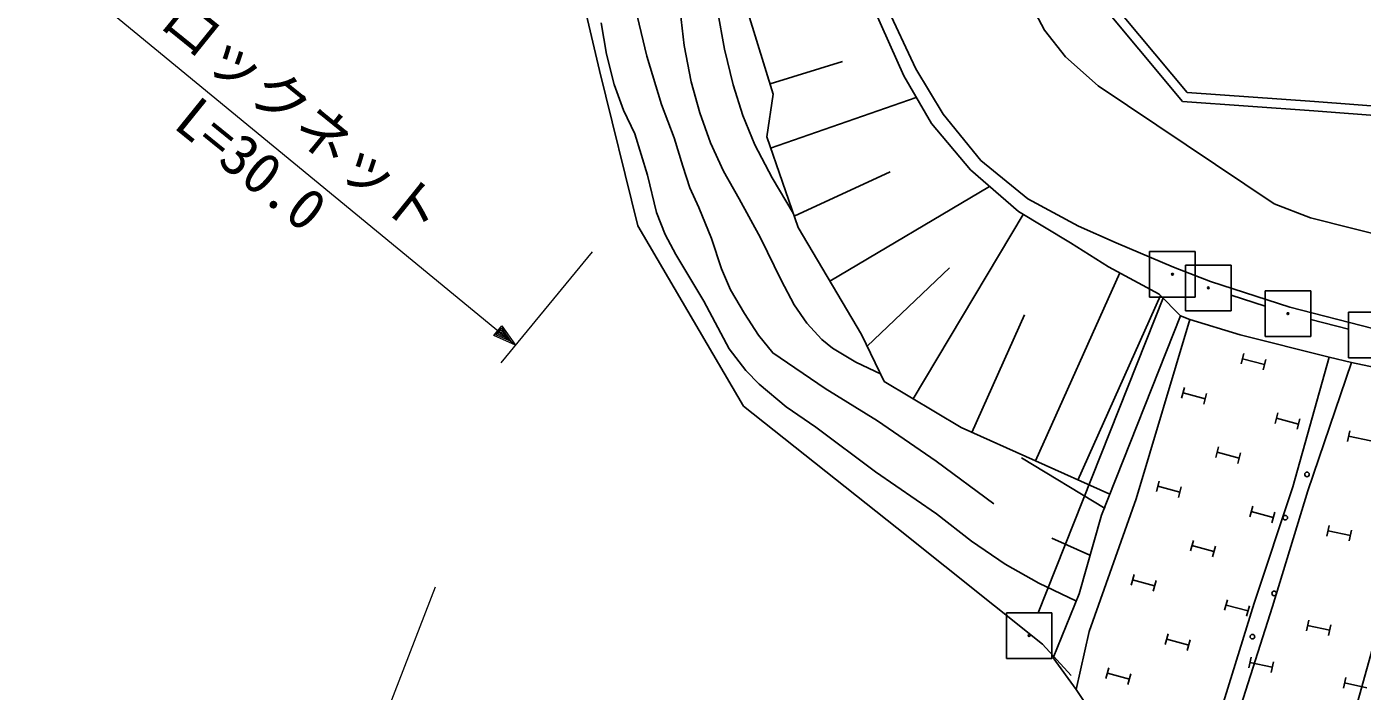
# Model space of a CAD drawing. Units: millimetres, scale not verified. Extents: x 40000 to 680000, y 20000 to 380000.
# Drawn here: x 265653 to 324198, y 239700 to 268818 of the extents above; entities that cross this region are included whole.
import ezdxf
from ezdxf.enums import TextEntityAlignment as Align

# ---------------------------------------------------------------- set-up
doc = ezdxf.new("R2010")
doc.units = ezdxf.units.MM
doc.header["$LTSCALE"] = 1000
for name, color, linetype, lineweight in [('M-BGD', 7, 'Continuous', 25), ('M-BMK-ROW', 30, 'Continuous', 25), ('M-STR-HTXT', 7, 'Continuous', 13)]:
    doc.layers.add(name, color=color, linetype=linetype, lineweight=lineweight)
doc.styles.add('ＭＳ ゴシック', font='')
doc.styles.get('ＭＳ ゴシック').set_extended_font_data('MS Gothic')

msp = doc.modelspace()

# ---------------------------------------------------------------- linework, layer by layer
at = {"layer": 'M-BGD'}
for p, q in [((303773, 281220), (316522, 265933)), ((303458, 280958), (316319, 265536)), ((290757, 266906), (288911, 274797)), ((310266, 268668), (309431, 270253)), ((298372, 265869), (297282, 269409)), ((302819, 269541), (304094, 266665)), ((303332, 269751), (304628, 266975)), ((311193, 267497), (310266, 268668)), ((298236, 266312), (301411, 267289)), ((305823, 264990), (304628, 266975)), ((312618, 266232), (311193, 267497)), ((292446, 260097), (290757, 266906)), ((305309, 264578), (304094, 266665)), ((298089, 263995), (298372, 265869)), ((312618, 266232), (320337, 261055)), ((316522, 265933), (322107, 265537)), ((298261, 263499), (304645, 265719)), ((316319, 265536), (322078, 265128)), ((325354, 265296), (322107, 265537)), ((307481, 262955), (305823, 264990)), ((325323, 264887), (322077, 265128)), ((307022, 262548), (305309, 264578)), ((299471, 260023), (298089, 263995)), ((309543, 261272), (307481, 262955)), ((299298, 260519), (303499, 262454)), ((309134, 260718), (307022, 262548)), ((300861, 257676), (307858, 261823)), ((311754, 260074), (309543, 261272)), ((304505, 252513), (309339, 260595)), ((309134, 260718), (311408, 259347)), ((320337, 261055), (321930, 260439)), ((297069, 252189), (292446, 260097)), ((302252, 255330), (299471, 260023)), ((311754, 260074), (313407, 259342)), ((321930, 260439), (330524, 258273)), ((313072, 258294), (311408, 259347)), ((313407, 259342), (315917, 258277)), ((302499, 254815), (306110, 258253)), ((313072, 258294), (315300, 257096)), ((315917, 258277), (317548, 257659)), ((309870, 249791), (313565, 258029)), ((317548, 257659), (321022, 256537)), ((311731, 248956), (315357, 257038)), ((316228, 256144), (315300, 257096)), ((321022, 256537), (324663, 255601)), ((307078, 251044), (309390, 256198)), ((316228, 256144), (312762, 247409)), ((314289, 248136), (316631, 255995)), ((316631, 255995), (316228, 256144)), ((318839, 255319), (316631, 255995)), ((303241, 253269), (302252, 255330)), ((322744, 254344), (318839, 255319)), ((319006, 254503), (318881, 254040)), ((319909, 254011), (318944, 254272)), ((319972, 254243), (319847, 253779)), ((322744, 254344), (321150, 248658)), ((321809, 248476), (323726, 254108)), ((323726, 254108), (322744, 254344)), ((323726, 254108), (327901, 253201)), ((306612, 251253), (303241, 253269)), ((316405, 253009), (316280, 252545)), ((317308, 252516), (316343, 252777)), ((317371, 252748), (317245, 252285)), ((303800, 246862), (297069, 252189)), ((320501, 251902), (320376, 251439)), ((313127, 248330), (306612, 251253)), ((321404, 251410), (320438, 251671)), ((321466, 251641), (321341, 251178)), ((323649, 251114), (323547, 250645)), ((324575, 250667), (323598, 250879)), ((317900, 250408), (317775, 249944)), ((318803, 249915), (317837, 250176)), ((318865, 250147), (318740, 249683)), ((312920, 247709), (309258, 249934)), ((315299, 248913), (315173, 248450)), ((316201, 248420), (315236, 248681)), ((316264, 248652), (316139, 248189)), ((319462, 243560), (321150, 248658)), ((320266, 243414), (321809, 248476)), ((312220, 242325), (314289, 248136)), ((319394, 247806), (319269, 247343)), ((311792, 243976), (312762, 247409)), ((320297, 247314), (319332, 247575)), ((320360, 247546), (320235, 247082)), ((310186, 241771), (303800, 246862)), ((322749, 246968), (322647, 246499)), ((323675, 246521), (322698, 246733)), ((323726, 246755), (323624, 246286)), ((312259, 245657), (310589, 246403)), ((316793, 246312), (316668, 245848)), ((317696, 245819), (316731, 246080)), ((317759, 246051), (317633, 245588)), ((314192, 244817), (314067, 244354)), ((315095, 244325), (314130, 244586)), ((315158, 244556), (315032, 244093)), ((310641, 241161), (311792, 243976)), ((319462, 243560), (317683, 237833)), ((318288, 243711), (318163, 243247)), ((319191, 243218), (318225, 243479)), ((318454, 237764), (320266, 243414)), ((319253, 243450), (319128, 242986)), ((323053, 235889), (325046, 242993)), ((321848, 242822), (321746, 242353)), ((322774, 242375), (321797, 242587)), ((322825, 242609), (322723, 242140)), ((311651, 239785), (312220, 242325)), ((315687, 242216), (315562, 241753)), ((316590, 241724), (315624, 241984)), ((316652, 241955), (316527, 241492)), ((311441, 240388), (310186, 241771)), ((311651, 239785), (310641, 241161)), ((313086, 240721), (312960, 240258)), ((319325, 241199), (319223, 240730)), ((320251, 240752), (319274, 240964)), ((320302, 240987), (320200, 240518)), ((313988, 240229), (313023, 240490)), ((314051, 240461), (313926, 239997)), ((323471, 240298), (323369, 239829)), ((324397, 239852), (323420, 240064)), ((312448, 238601), (311651, 239785))]:
    msp.add_line(p, q, dxfattribs=at)
for points in [[(299253, 260650), (298326, 262198), (297574, 263640), (297043, 264933), (296617, 266271), (296238, 267834), (295937, 269523), (295603, 273613), (295161, 277763), (294950, 278532), (294635, 279279), (293945, 280545), (293042, 281926), (292363, 282652), (291602, 283308), (287532, 286261)], [(303110, 253594), (302003, 254121), (300979, 254733), (300510, 255111), (299854, 255824), (299297, 256639), (298717, 257708), (297822, 259567), (296876, 261278), (296196, 262491), (295632, 263731), (295155, 265049), (294779, 266403), (294476, 267989), (294291, 269512), (294083, 272514), (293744, 275693), (293498, 276868), (293104, 278169), (292709, 279108), (292214, 279988), (291739, 280631), (291145, 281242), (286627, 284797)], [(308040, 247916), (305512, 249786), (302951, 251547), (300651, 252972), (298355, 254522), (297730, 255302), (297115, 256247), (296510, 257284), (296105, 258210), (295671, 259542), (295115, 260900), (294718, 261757), (294416, 262708), (294036, 263954), (293474, 265416), (292840, 267523), (292338, 269596), (291822, 275016)], [(311635, 243657), (310012, 244440), (308546, 245263), (307063, 246284), (305534, 247468), (302864, 249321), (300237, 251275), (298950, 252166), (297753, 253150), (297180, 253755), (296450, 254709), (295331, 256791), (294107, 258834), (293633, 259710), (293258, 260671), (292868, 262316), (292306, 264119), (291816, 265165), (291403, 266293), (291068, 267608), (290832, 268988)]]:
    msp.add_lwpolyline(points, dxfattribs=at)
for centre in [(321774, 249201), (320820, 247307), (320336, 243988), (319381, 242093)]:
    msp.add_circle(centre, 100, dxfattribs=at)
at = {"layer": 'M-BMK-ROW'}
for p, q in [((314877, 256972), (314877, 258972)), ((314877, 258972), (316877, 258972)), ((316877, 258972), (316877, 256972)), ((316449, 256376), (316449, 258376)), ((316449, 258376), (318449, 258376)), ((318449, 258376), (318449, 256376)), ((318449, 257053), (319938, 256572)), ((319938, 255248), (319938, 257248)), ((319938, 257248), (321938, 257248)), ((321938, 257248), (321938, 255248)), ((309993, 243141), (315480, 256972)), ((316877, 256972), (314877, 256972)), ((318449, 256376), (316449, 256376)), ((321938, 255991), (323591, 255567)), ((323591, 254310), (323591, 256310)), ((323591, 256310), (325591, 256310)), ((321938, 255248), (319938, 255248)), ((325591, 254310), (323591, 254310)), ((308596, 241141), (308596, 243141)), ((308596, 243141), (310596, 243141)), ((310596, 243141), (310596, 241141)), ((310596, 241141), (308596, 241141))]:
    msp.add_line(p, q, dxfattribs=at)
for centre in [(315877, 257972), (317449, 257376), (320938, 256248), (309596, 242141)]:
    msp.add_circle(centre, 40, dxfattribs=at)
at = {"layer": 'M-STR-HTXT'}
for p, q in [((265653, 272492), (287080, 254863)), ((286445, 254092), (290447, 258947)), ((286130, 255282), (286486, 255714)), ((287080, 254863), (286130, 255282)), ((286212, 255319), (286466, 255627)), ((286864, 255041), (286212, 255319)), ((286294, 255355), (286446, 255540)), ((286741, 255143), (286294, 255355)), ((286376, 255391), (286426, 255453)), ((286555, 255295), (286376, 255391)), ((286426, 255453), (286555, 255295)), ((286446, 255540), (286741, 255143)), ((286466, 255627), (286864, 255041)), ((286486, 255714), (287080, 254863)), ((283561, 244260), (280928, 237471))]:
    msp.add_line(p, q, dxfattribs=at)

# ---------------------------------------------------------------- texts
at = {"layer": 'M-STR-HTXT', "style": 'ＭＳ ゴシック'}
for s, p in [('ロックネット', (271007, 268472)), ('L=30.0', (271668, 264012))]:
    msp.add_text(s, height=1833, rotation=321.028, dxfattribs=at).set_placement(p, align=Align.BOTTOM_LEFT)

doc.saveas('drawing.dxf')
